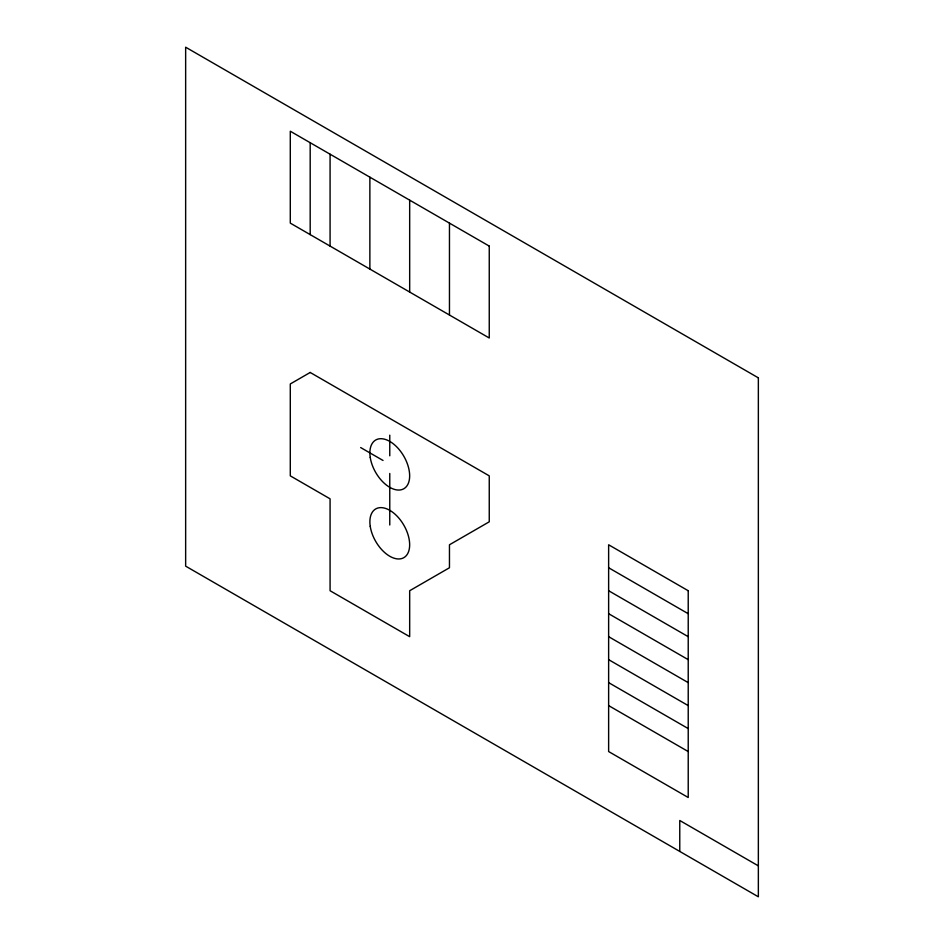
<?xml version="1.0" encoding="UTF-8"?>
<svg xmlns="http://www.w3.org/2000/svg" width="944" height="944" viewBox="0 0 944 944"><rect width="100%" height="100%" fill="white"/><g stroke="black" fill="none" stroke-linecap="round" stroke-linejoin="round"><path stroke-width="1.42" d="M608.632 567.757L688.223 613.706M360.643 447.55L383.028 460.471M608.632 590.732L688.223 636.681M608.632 613.706L688.223 659.655M608.632 636.681L688.223 682.63M608.632 659.655L688.223 705.605M608.632 682.63L688.223 728.579M608.632 705.605L688.223 751.554M758.351 865.86L679.763 820.489L679.763 851.429M449.462 223.126L449.462 315.025M409.672 200.152L409.672 292.05M389.766 435.16L389.766 455.799M389.766 473.475L389.766 525.006M369.871 177.177L369.871 269.075M330.081 154.202L330.081 246.101M310.187 142.721L310.187 234.619M310.187 372.467L290.292 383.96L290.292 475.859L330.081 498.833L330.081 590.732L409.672 636.681L409.672 590.732L449.462 567.757L449.462 544.782L489.252 521.808L489.252 475.859L310.187 372.467M758.351 377.848L185.649 47.2L185.649 566.152L758.351 896.8L758.351 377.848M489.252 246.101L290.292 131.228L290.292 223.126L489.252 337.999L489.252 246.101M688.223 590.732L608.632 544.782L608.632 751.554L688.223 797.503L688.223 590.732M370.237 526.363A28.143 16.249 60 0 0 402.805 558.175A28.143 16.249 60 0 0 396.279 515.341A28.143 16.249 60 0 0 370.237 526.363M370.237 457.439A28.143 16.249 60 0 0 402.805 489.252A28.143 16.249 60 0 0 396.279 446.418A28.143 16.249 60 0 0 370.237 457.439"/></g></svg>
